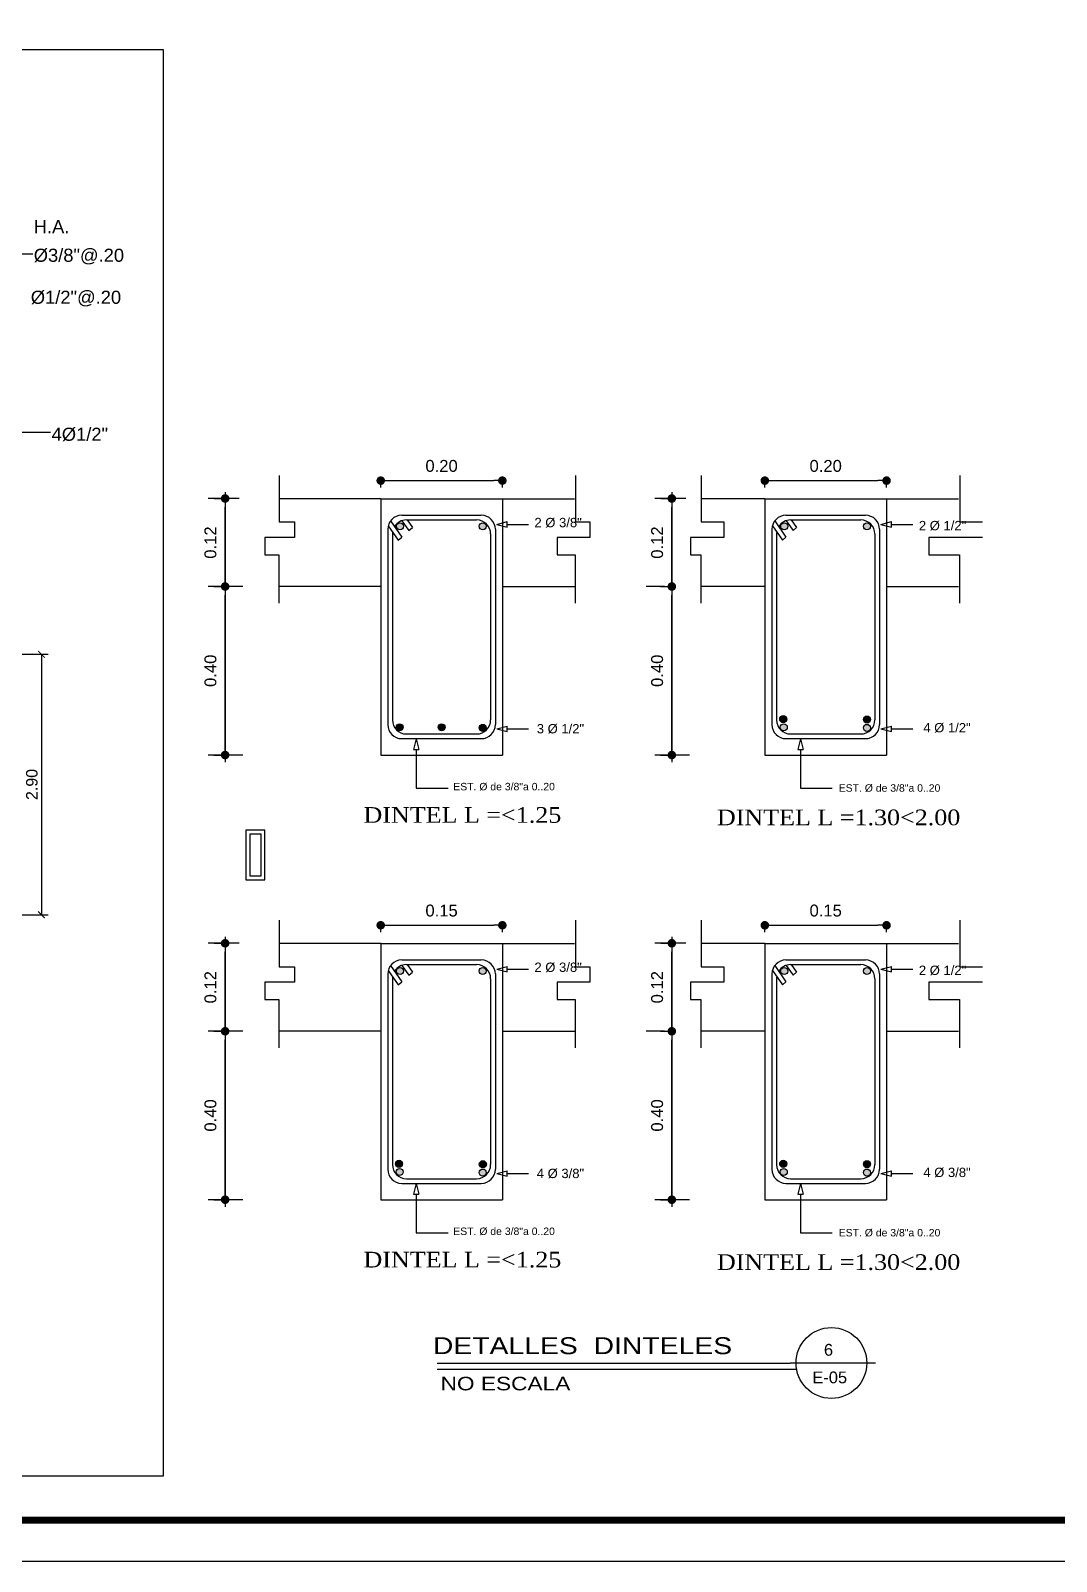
# Model space of a CAD drawing. Header units: feet. Extents: x 317 to 512, y -141 to 162.
# Drawn here: x 424.19 to 434.98, y -90.65 to -74.56 of the extents above; entities that cross this region are included whole.
import ezdxf
from ezdxf.enums import TextEntityAlignment as Align

# ---------------------------------------------------------------- set-up
doc = ezdxf.new("R2010")
doc.units = ezdxf.units.FT
doc.header["$MEASUREMENT"] = 0
doc.linetypes.add('HIDDEN', pattern=[0.375, 0.25, -0.125])
for name, color, linetype in [('00-DINTEL0.2', 98, 'Continuous'), ('DIM', 10, 'Continuous'), ('DINTELES', 1, 'HIDDEN'), ('MARCO', 1, 'Continuous'), ('MURO', 7, 'Continuous'), ('TEXTO', 2, 'Continuous'), ('TEXTOS', 3, 'Continuous'), ('TEXXT', 2, 'Continuous')]:
    doc.layers.add(name, color=color, linetype=linetype)
doc.layers.add('TEXTSANI', color=7, linetype='Continuous', lineweight=35)
doc.styles.add('Arch-Dim', font='arial.ttf', dxfattribs={"width": 0.75, "height": 0.12})
doc.styles.add('DAMIAN', font='arial.ttf', dxfattribs={"height": 0.12})
doc.styles.add('RS80', font='arial.ttf', dxfattribs={"height": 0.1})
doc.styles.get("Standard").update_dxf_attribs({"font": 'arial.ttf'})
doc.styles.add('TNR', font='times.ttf')
doc.dimstyles.new('ENOC', dxfattribs={"dimtxt": 0.125, "dimasz": 0.09, "dimexe": 0.02, "dimexo": 0.12, "dimgap": 0.09, "dimtad": 1, "dimzin": 4, "dimdsep": 46, "dimtxsty": 'Standard', "dimblk": 'DOT', "dimcen": 0.108, "dimclrd": 7, "dimclre": 7, "dimclrt": 7, "dimadec": 0, "dimazin": 0, "dimtfac": 1, "dimtix": 1, "dimtofl": 0, "dimtmove": 0, "dimatfit": 1, "dimldrblk": 'DOT', "dimfxl": 1, "dimtolj": 1, "dimtzin": 0, "dimarcsym": 0})
doc.dimstyles.new('KEILY', dxfattribs={"dimtxt": 0.12, "dimasz": 0.07, "dimexe": 0.07, "dimexo": 0.25, "dimgap": 0.04, "dimtad": 1, "dimzin": 1, "dimdsep": 46, "dimtxsty": 'Standard', "dimblk": 'ARCHTICK', "dimcen": 2.5, "dimclrd": 256, "dimclre": 256, "dimclrt": 7, "dimazin": 0, "dimtfac": 1, "dimtix": 1, "dimtmove": 2, "dimatfit": 1, "dimfxl": 0.35, "dimfxlon": 1, "dimtolj": 1, "dimtzin": 1, "dimarcsym": 0})

# ---------------------------------------------------------------- blocks, each defined once
blk = doc.blocks.new('DOT')
at = {"color": 0, "linetype": 'ByBlock'}
blk.add_line((-0.5, 0), (-1, 0), dxfattribs=at)
at = {"color": 0, "linetype": 'ByBlock', "const_width": 0.5}
blk.add_lwpolyline([(-0.25, 0, 1), (0.25, 0, 1)], format="xyb", close=True, dxfattribs=at)
blk = doc.blocks.new('*D78')
at = {"layer": 'DEFPOINTS', "color": 0, "linetype": 'Continuous', "transparency": 16777216}
for p in [(433.194, -83.968), (431.914, -84.16), (433.194, -84.16)]:
    blk.add_point(p, dxfattribs=at)
at = {"layer": 'MURO', "color": 7, "linetype": 'Continuous', "lineweight": -2, "transparency": 16777216}
for p, q in [((431.914, -84.04), (431.914, -83.948)), ((432.004, -83.968), (433.104, -83.968)), ((433.194, -84.04), (433.194, -83.948))]:
    blk.add_line(p, q, dxfattribs=at)
at = {"layer": 'MURO', "color": 7, "linetype": 'Continuous', "lineweight": -2, "transparency": 16777216, "xscale": 0.09, "yscale": 0.09, "zscale": 0.09, "rotation": 180}
blk.add_blockref('DOT', (431.914, -83.968), dxfattribs=at)
at = {"layer": 'MURO', "color": 7, "linetype": 'Continuous', "lineweight": -2, "transparency": 16777216, "xscale": 0.09, "yscale": 0.09, "zscale": 0.09}
blk.add_blockref('DOT', (433.194, -83.968), dxfattribs=at)
at = {"layer": 'MURO', "color": 7, "linetype": 'Continuous', "transparency": 16777216, "insert": (432.554, -83.814), "char_height": 0.125, "attachment_point": 5}
blk.add_mtext('\\A1;0.15', dxfattribs=at)
blk = doc.blocks.new('_DOT')
at = {"color": 0, "linetype": 'ByBlock'}
blk.add_line((-0.5, 0), (-1, 0), dxfattribs=at)
at = {"color": 0, "linetype": 'ByBlock', "const_width": 0.5}
blk.add_lwpolyline([(-0.25, 0, 1), (0.25, 0, 1)], format="xyb", close=True, dxfattribs=at)
blk = doc.blocks.new('*D79')
at = {"layer": 'DEFPOINTS', "color": 0, "linetype": 'Continuous', "transparency": 16777216}
for p in [(429.154, -83.968), (427.875, -84.16), (429.154, -84.16)]:
    blk.add_point(p, dxfattribs=at)
at = {"layer": 'MURO', "color": 7, "linetype": 'Continuous', "lineweight": -2, "transparency": 16777216}
for p, q in [((427.875, -84.04), (427.875, -83.948)), ((427.965, -83.968), (429.064, -83.968)), ((429.154, -84.04), (429.154, -83.948))]:
    blk.add_line(p, q, dxfattribs=at)
at = {"layer": 'MURO', "color": 7, "linetype": 'Continuous', "lineweight": -2, "transparency": 16777216, "xscale": 0.09, "yscale": 0.09, "zscale": 0.09, "rotation": 180}
blk.add_blockref('DOT', (427.875, -83.968), dxfattribs=at)
at = {"layer": 'MURO', "color": 7, "linetype": 'Continuous', "lineweight": -2, "transparency": 16777216, "xscale": 0.09, "yscale": 0.09, "zscale": 0.09}
blk.add_blockref('DOT', (429.154, -83.968), dxfattribs=at)
at = {"layer": 'MURO', "color": 7, "linetype": 'Continuous', "transparency": 16777216, "insert": (428.515, -83.814), "char_height": 0.125, "attachment_point": 5}
blk.add_mtext('\\A1;0.15', dxfattribs=at)
blk = doc.blocks.new('*D93')
at = {"layer": 'DEFPOINTS', "color": 0, "linetype": 'Continuous', "transparency": 16777216}
for p in [(426.239, -85.082), (426.243, -85.082), (426.239, -86.853)]:
    blk.add_point(p, dxfattribs=at)
at = {"layer": 'MURO', "color": 7, "linetype": 'Continuous', "lineweight": -2, "transparency": 16777216}
for p, q in [((426.123, -85.082), (426.219, -85.082)), ((426.239, -86.763), (426.239, -85.172)), ((426.119, -86.853), (426.219, -86.853))]:
    blk.add_line(p, q, dxfattribs=at)
at = {"layer": 'MURO', "color": 7, "linetype": 'Continuous', "lineweight": -2, "transparency": 16777216, "xscale": 0.09, "yscale": 0.09, "zscale": 0.09}
for p, rotation in [((426.239, -85.082), 90), ((426.239, -86.853), 270)]:
    blk.add_blockref('_DOT', p, dxfattribs=dict(at, rotation=rotation))
at = {"layer": 'MURO', "color": 7, "linetype": 'Continuous', "transparency": 16777216, "insert": (426.085, -85.967), "char_height": 0.125, "attachment_point": 5, "rotation": 90}
blk.add_mtext('\\A1;0.40', dxfattribs=at)
blk = doc.blocks.new('*D94')
at = {"layer": 'DEFPOINTS', "color": 0, "linetype": 'Continuous', "transparency": 16777216}
for p in [(426.239, -84.157), (426.243, -84.157), (426.239, -85.082)]:
    blk.add_point(p, dxfattribs=at)
at = {"layer": 'MURO', "color": 7, "linetype": 'Continuous', "lineweight": -2, "transparency": 16777216}
for p, q in [((426.123, -84.157), (426.219, -84.157)), ((426.239, -84.992), (426.239, -84.247)), ((426.119, -85.082), (426.219, -85.082))]:
    blk.add_line(p, q, dxfattribs=at)
at = {"layer": 'MURO', "color": 7, "linetype": 'Continuous', "lineweight": -2, "transparency": 16777216, "xscale": 0.09, "yscale": 0.09, "zscale": 0.09}
for p, rotation in [((426.239, -84.157), 90), ((426.239, -85.082), 270)]:
    blk.add_blockref('_DOT', p, dxfattribs=dict(at, rotation=rotation))
at = {"layer": 'MURO', "color": 7, "linetype": 'Continuous', "transparency": 16777216, "insert": (426.085, -84.619), "char_height": 0.125, "attachment_point": 5, "rotation": 90}
blk.add_mtext('\\A1;0.12', dxfattribs=at)
blk = doc.blocks.new('*D95')
at = {"layer": 'DEFPOINTS', "color": 0, "linetype": 'Continuous', "transparency": 16777216}
for p in [(430.936, -85.082), (430.94, -85.082), (430.936, -86.853)]:
    blk.add_point(p, dxfattribs=at)
at = {"layer": 'MURO', "color": 7, "linetype": 'Continuous', "lineweight": -2, "transparency": 16777216}
for p, q in [((430.82, -85.082), (430.916, -85.082)), ((430.936, -86.763), (430.936, -85.172)), ((430.816, -86.853), (430.916, -86.853))]:
    blk.add_line(p, q, dxfattribs=at)
at = {"layer": 'MURO', "color": 7, "linetype": 'Continuous', "lineweight": -2, "transparency": 16777216, "xscale": 0.09, "yscale": 0.09, "zscale": 0.09}
for p, rotation in [((430.936, -85.082), 90), ((430.936, -86.853), 270)]:
    blk.add_blockref('_DOT', p, dxfattribs=dict(at, rotation=rotation))
at = {"layer": 'MURO', "color": 7, "linetype": 'Continuous', "transparency": 16777216, "insert": (430.782, -85.967), "char_height": 0.125, "attachment_point": 5, "rotation": 90}
blk.add_mtext('\\A1;0.40', dxfattribs=at)
blk = doc.blocks.new('*D96')
at = {"layer": 'DEFPOINTS', "color": 0, "linetype": 'Continuous', "transparency": 16777216}
for p in [(430.936, -84.157), (430.94, -84.157), (430.936, -85.082)]:
    blk.add_point(p, dxfattribs=at)
at = {"layer": 'MURO', "color": 7, "linetype": 'Continuous', "lineweight": -2, "transparency": 16777216}
for p, q in [((430.82, -84.157), (430.916, -84.157)), ((430.936, -84.992), (430.936, -84.247)), ((430.816, -85.082), (430.916, -85.082))]:
    blk.add_line(p, q, dxfattribs=at)
at = {"layer": 'MURO', "color": 7, "linetype": 'Continuous', "lineweight": -2, "transparency": 16777216, "xscale": 0.09, "yscale": 0.09, "zscale": 0.09}
for p, rotation in [((430.936, -84.157), 90), ((430.936, -85.082), 270)]:
    blk.add_blockref('_DOT', p, dxfattribs=dict(at, rotation=rotation))
at = {"layer": 'MURO', "color": 7, "linetype": 'Continuous', "transparency": 16777216, "insert": (430.782, -84.619), "char_height": 0.125, "attachment_point": 5, "rotation": 90}
blk.add_mtext('\\A1;0.12', dxfattribs=at)
blk = doc.blocks.new('*D138')
at = {"layer": 'DEFPOINTS', "color": 0, "linetype": 'Continuous', "transparency": 16777216}
for p in [(433.194, -79.294), (431.914, -79.486), (433.194, -79.486)]:
    blk.add_point(p, dxfattribs=at)
at = {"layer": 'MURO', "color": 7, "linetype": 'Continuous', "lineweight": -2, "transparency": 16777216}
for p, q in [((431.914, -79.366), (431.914, -79.274)), ((432.004, -79.294), (433.104, -79.294)), ((433.194, -79.366), (433.194, -79.274))]:
    blk.add_line(p, q, dxfattribs=at)
at = {"layer": 'MURO', "color": 7, "linetype": 'Continuous', "lineweight": -2, "transparency": 16777216, "xscale": 0.09, "yscale": 0.09, "zscale": 0.09, "rotation": 180}
blk.add_blockref('DOT', (431.914, -79.294), dxfattribs=at)
at = {"layer": 'MURO', "color": 7, "linetype": 'Continuous', "lineweight": -2, "transparency": 16777216, "xscale": 0.09, "yscale": 0.09, "zscale": 0.09}
blk.add_blockref('DOT', (433.194, -79.294), dxfattribs=at)
at = {"layer": 'MURO', "color": 7, "linetype": 'Continuous', "transparency": 16777216, "insert": (432.554, -79.14), "char_height": 0.125, "attachment_point": 5}
blk.add_mtext('\\A1;0.20', dxfattribs=at)
blk = doc.blocks.new('*D139')
at = {"layer": 'DEFPOINTS', "color": 0, "linetype": 'Continuous', "transparency": 16777216}
for p in [(429.154, -79.294), (427.875, -79.486), (429.154, -79.486)]:
    blk.add_point(p, dxfattribs=at)
at = {"layer": 'MURO', "color": 7, "linetype": 'Continuous', "lineweight": -2, "transparency": 16777216}
for p, q in [((427.875, -79.366), (427.875, -79.274)), ((427.965, -79.294), (429.064, -79.294)), ((429.154, -79.366), (429.154, -79.274))]:
    blk.add_line(p, q, dxfattribs=at)
at = {"layer": 'MURO', "color": 7, "linetype": 'Continuous', "lineweight": -2, "transparency": 16777216, "xscale": 0.09, "yscale": 0.09, "zscale": 0.09, "rotation": 180}
blk.add_blockref('DOT', (427.875, -79.294), dxfattribs=at)
at = {"layer": 'MURO', "color": 7, "linetype": 'Continuous', "lineweight": -2, "transparency": 16777216, "xscale": 0.09, "yscale": 0.09, "zscale": 0.09}
blk.add_blockref('DOT', (429.154, -79.294), dxfattribs=at)
at = {"layer": 'MURO', "color": 7, "linetype": 'Continuous', "transparency": 16777216, "insert": (428.515, -79.14), "char_height": 0.125, "attachment_point": 5}
blk.add_mtext('\\A1;0.20', dxfattribs=at)
blk = doc.blocks.new('*D140')
at = {"layer": 'DEFPOINTS', "color": 0, "linetype": 'Continuous', "transparency": 16777216}
for p in [(426.239, -80.407), (426.243, -80.407), (426.239, -82.179)]:
    blk.add_point(p, dxfattribs=at)
at = {"layer": 'MURO', "color": 7, "linetype": 'Continuous', "lineweight": -2, "transparency": 16777216}
for p, q in [((426.123, -80.407), (426.219, -80.407)), ((426.239, -82.089), (426.239, -80.497)), ((426.119, -82.179), (426.219, -82.179))]:
    blk.add_line(p, q, dxfattribs=at)
at = {"layer": 'MURO', "color": 7, "linetype": 'Continuous', "lineweight": -2, "transparency": 16777216, "xscale": 0.09, "yscale": 0.09, "zscale": 0.09}
for p, rotation in [((426.239, -80.407), 90), ((426.239, -82.179), 270)]:
    blk.add_blockref('_DOT', p, dxfattribs=dict(at, rotation=rotation))
at = {"layer": 'MURO', "color": 7, "linetype": 'Continuous', "transparency": 16777216, "insert": (426.085, -81.293), "char_height": 0.125, "attachment_point": 5, "rotation": 90}
blk.add_mtext('\\A1;0.40', dxfattribs=at)
blk = doc.blocks.new('*D141')
at = {"layer": 'DEFPOINTS', "color": 0, "linetype": 'Continuous', "transparency": 16777216}
for p in [(426.239, -79.482), (426.243, -79.482), (426.239, -80.407)]:
    blk.add_point(p, dxfattribs=at)
at = {"layer": 'MURO', "color": 7, "linetype": 'Continuous', "lineweight": -2, "transparency": 16777216}
for p, q in [((426.123, -79.482), (426.219, -79.482)), ((426.239, -80.317), (426.239, -79.572)), ((426.119, -80.407), (426.219, -80.407))]:
    blk.add_line(p, q, dxfattribs=at)
at = {"layer": 'MURO', "color": 7, "linetype": 'Continuous', "lineweight": -2, "transparency": 16777216, "xscale": 0.09, "yscale": 0.09, "zscale": 0.09}
for p, rotation in [((426.239, -79.482), 90), ((426.239, -80.407), 270)]:
    blk.add_blockref('_DOT', p, dxfattribs=dict(at, rotation=rotation))
at = {"layer": 'MURO', "color": 7, "linetype": 'Continuous', "transparency": 16777216, "insert": (426.085, -79.945), "char_height": 0.125, "attachment_point": 5, "rotation": 90}
blk.add_mtext('\\A1;0.12', dxfattribs=at)
blk = doc.blocks.new('*D142')
at = {"layer": 'DEFPOINTS', "color": 0, "linetype": 'Continuous', "transparency": 16777216}
for p in [(430.936, -80.407), (430.94, -80.407), (430.936, -82.179)]:
    blk.add_point(p, dxfattribs=at)
at = {"layer": 'MURO', "color": 7, "linetype": 'Continuous', "lineweight": -2, "transparency": 16777216}
for p, q in [((430.82, -80.407), (430.916, -80.407)), ((430.936, -82.089), (430.936, -80.497)), ((430.816, -82.179), (430.916, -82.179))]:
    blk.add_line(p, q, dxfattribs=at)
at = {"layer": 'MURO', "color": 7, "linetype": 'Continuous', "lineweight": -2, "transparency": 16777216, "xscale": 0.09, "yscale": 0.09, "zscale": 0.09}
for p, rotation in [((430.936, -80.407), 90), ((430.936, -82.179), 270)]:
    blk.add_blockref('_DOT', p, dxfattribs=dict(at, rotation=rotation))
at = {"layer": 'MURO', "color": 7, "linetype": 'Continuous', "transparency": 16777216, "insert": (430.782, -81.293), "char_height": 0.125, "attachment_point": 5, "rotation": 90}
blk.add_mtext('\\A1;0.40', dxfattribs=at)
blk = doc.blocks.new('*D143')
at = {"layer": 'DEFPOINTS', "color": 0, "linetype": 'Continuous', "transparency": 16777216}
for p in [(430.936, -79.482), (430.94, -79.482), (430.936, -80.407)]:
    blk.add_point(p, dxfattribs=at)
at = {"layer": 'MURO', "color": 7, "linetype": 'Continuous', "lineweight": -2, "transparency": 16777216}
for p, q in [((430.82, -79.482), (430.916, -79.482)), ((430.936, -80.317), (430.936, -79.572)), ((430.816, -80.407), (430.916, -80.407))]:
    blk.add_line(p, q, dxfattribs=at)
at = {"layer": 'MURO', "color": 7, "linetype": 'Continuous', "lineweight": -2, "transparency": 16777216, "xscale": 0.09, "yscale": 0.09, "zscale": 0.09}
for p, rotation in [((430.936, -79.482), 90), ((430.936, -80.407), 270)]:
    blk.add_blockref('_DOT', p, dxfattribs=dict(at, rotation=rotation))
at = {"layer": 'MURO', "color": 7, "linetype": 'Continuous', "transparency": 16777216, "insert": (430.782, -79.945), "char_height": 0.125, "attachment_point": 5, "rotation": 90}
blk.add_mtext('\\A1;0.12', dxfattribs=at)
blk = doc.blocks.new('_ArchTick')
at = {"color": 0, "linetype": 'ByBlock', "const_width": 0.15}
blk.add_lwpolyline([(-0.5, -0.5), (0.5, 0.5)], dxfattribs=at)
blk = doc.blocks.new('*D213')
at = {"layer": 'DEFPOINTS', "color": 0, "transparency": 16777216}
for p in [(423.809, -81.119), (423.809, -83.858), (424.308, -83.858)]:
    blk.add_point(p, dxfattribs=at)
at = {"layer": 'DIM', "lineweight": -2, "transparency": 16777216}
for p, q in [((424.059, -81.119), (424.378, -81.119)), ((424.308, -81.119), (424.308, -83.858)), ((424.059, -83.858), (424.378, -83.858))]:
    blk.add_line(p, q, dxfattribs=at)
at = {"layer": 'DIM', "lineweight": -2, "transparency": 16777216, "xscale": 0.07, "yscale": 0.07, "zscale": 0.07}
for p, rotation in [((424.308, -81.119), 90), ((424.308, -83.858), 270)]:
    blk.add_blockref('_ArchTick', p, dxfattribs=dict(at, rotation=rotation))
at = {"layer": 'DIM', "color": 7, "transparency": 16777216, "insert": (424.207, -82.488), "char_height": 0.12, "attachment_point": 5, "rotation": 90}
blk.add_mtext('\\A1;2.90', dxfattribs=at)

msp = doc.modelspace()

# ---------------------------------------------------------------- hatches: boundary and pattern name
at = {"layer": 'DINTELES'}
h = msp.add_hatch(color=256, dxfattribs=at)
h.paths.add_polyline_path([(428.91091, -79.77438, 1), (428.98471, -79.77438, 1)])
h.paths.add_polyline_path([(428.04124, -79.77438, 1), (428.11504, -79.77438, 1)])
h = msp.add_hatch(color=256, dxfattribs=at)
h.paths.add_polyline_path([(433.02459, -79.77438, 1), (432.95079, -79.77438, 1)])
h.paths.add_polyline_path([(432.08112, -79.77438, 1), (432.15492, -79.77438, 1)])
for points in [[(428.03687, -81.88642, 1), (428.11067, -81.88642, 1)], [(428.47799, -81.88642, 1), (428.5518, -81.88642, 1)], [(428.91091, -81.89296, 1), (428.98471, -81.89296, 1)], [(432.14409, -81.80119, 1), (432.07029, -81.80119, 1)], [(433.02559, -81.8053, 1), (432.95178, -81.8053, 1)], [(428.1042, -86.47561, 1), (428.0304, -86.47561, 1)], [(428.9857, -86.47972, 1), (428.9119, -86.47972, 1)], [(432.14409, -86.47561, 1), (432.07029, -86.47561, 1)], [(433.02559, -86.47972, 1), (432.95178, -86.47972, 1)]]:
    msp.add_hatch(color=256, dxfattribs=at).paths.add_polyline_path(points)
h = msp.add_hatch(color=256, dxfattribs=at)
h.paths.add_polyline_path([(432.95079, -81.89296, 1), (433.02459, -81.89296, 1)])
h.paths.add_polyline_path([(432.07675, -81.88642, 1), (432.15055, -81.88642, 1)])
h = msp.add_hatch(color=256, dxfattribs=at)
h.paths.add_polyline_path([(428.91091, -84.4488, 1), (428.98471, -84.4488, 1)])
h.paths.add_polyline_path([(428.04124, -84.4488, 1), (428.11504, -84.4488, 1)])
h = msp.add_hatch(color=256, dxfattribs=at)
h.paths.add_polyline_path([(433.02459, -84.4488, 1), (432.95079, -84.4488, 1)])
h.paths.add_polyline_path([(432.08112, -84.4488, 1), (432.15492, -84.4488, 1)])
h = msp.add_hatch(color=256, dxfattribs=at)
h.paths.add_polyline_path([(428.91091, -86.56738, 1), (428.98471, -86.56738, 1)])
h.paths.add_polyline_path([(428.03687, -86.56084, 1), (428.11067, -86.56084, 1)])
h = msp.add_hatch(color=256, dxfattribs=at)
h.paths.add_polyline_path([(432.95079, -86.56738, 1), (433.02459, -86.56738, 1)])
h.paths.add_polyline_path([(432.07675, -86.56084, 1), (432.15055, -86.56084, 1)])

# ---------------------------------------------------------------- linework, layer by layer
for p, q in [((429.09433, -79.75351, -9.8065), (429.20549, -79.72514, -9.8065)), ((429.09433, -79.75351, -9.8065), (429.20549, -79.78189, -9.8065)), ((429.20549, -79.78189, -9.8065), (429.20549, -79.72514, -9.8065)), ((429.20549, -79.75351, -9.8065), (429.43064, -79.75351, -9.8065)), ((433.13421, -79.75351, -9.8065), (433.24537, -79.72514, -9.8065)), ((433.13421, -79.75351, -9.8065), (433.24537, -79.78189, -9.8065)), ((433.24537, -79.78189, -9.8065), (433.24537, -79.72514, -9.8065)), ((433.24537, -79.75351, -9.8065), (433.47052, -79.75351, -9.8065)), ((429.09433, -81.90321, -9.8065), (429.20549, -81.87483, -9.8065)), ((429.20549, -81.93158, -9.8065), (429.20549, -81.87483, -9.8065)), ((433.13421, -81.90321, -9.8065), (433.24537, -81.87483, -9.8065)), ((433.24537, -81.93158, -9.8065), (433.24537, -81.87483, -9.8065)), ((428.24887, -82.0084, -9.8065), (428.22049, -82.11956, -9.8065)), ((428.24887, -82.0084, -9.8065), (428.27725, -82.11956, -9.8065)), ((429.09433, -81.90321, -9.8065), (429.20549, -81.93158, -9.8065)), ((429.20549, -81.90321, -9.8065), (429.43064, -81.90321, -9.8065)), ((432.28875, -82.0084, -9.8065), (432.26038, -82.11956, -9.8065)), ((432.28875, -82.0084, -9.8065), (432.31713, -82.11956, -9.8065)), ((433.13421, -81.90321, -9.8065), (433.24537, -81.93158, -9.8065)), ((433.24537, -81.90321, -9.8065), (433.47052, -81.90321, -9.8065)), ((428.22049, -82.11956, -9.8065), (428.27725, -82.11956, -9.8065)), ((428.24887, -82.11956, -9.8065), (428.24887, -82.52739, -9.8065)), ((432.26038, -82.11956, -9.8065), (432.31713, -82.11956, -9.8065)), ((432.28875, -82.11956, -9.8065), (432.28875, -82.52739, -9.8065)), ((429.09433, -84.42793, -9.8065), (429.20549, -84.39956, -9.8065)), ((429.09433, -84.42793, -9.8065), (429.20549, -84.45631, -9.8065)), ((429.20549, -84.45631, -9.8065), (429.20549, -84.39956, -9.8065)), ((429.20549, -84.42793, -9.8065), (429.43064, -84.42793, -9.8065)), ((433.13421, -84.42793, -9.8065), (433.24537, -84.39956, -9.8065)), ((433.13421, -84.42793, -9.8065), (433.24537, -84.45631, -9.8065)), ((433.24537, -84.45631, -9.8065), (433.24537, -84.39956, -9.8065)), ((433.24537, -84.42793, -9.8065), (433.47052, -84.42793, -9.8065)), ((429.09433, -86.57763, -9.8065), (429.20549, -86.54925, -9.8065)), ((429.20549, -86.606, -9.8065), (429.20549, -86.54925, -9.8065)), ((433.13421, -86.57763, -9.8065), (433.24537, -86.54925, -9.8065)), ((433.24537, -86.606, -9.8065), (433.24537, -86.54925, -9.8065)), ((428.24887, -86.68283, -9.8065), (428.22049, -86.79398, -9.8065)), ((428.24887, -86.68283, -9.8065), (428.27725, -86.79398, -9.8065)), ((429.09433, -86.57763, -9.8065), (429.20549, -86.606, -9.8065)), ((429.20549, -86.57763, -9.8065), (429.43064, -86.57763, -9.8065)), ((432.28875, -86.68283, -9.8065), (432.26038, -86.79398, -9.8065)), ((432.28875, -86.68283, -9.8065), (432.31713, -86.79398, -9.8065)), ((433.13421, -86.57763, -9.8065), (433.24537, -86.606, -9.8065)), ((433.24537, -86.57763, -9.8065), (433.47052, -86.57763, -9.8065)), ((428.22049, -86.79398, -9.8065), (428.27725, -86.79398, -9.8065)), ((428.24887, -86.79398, -9.8065), (428.24887, -87.20182, -9.8065)), ((432.26038, -86.79398, -9.8065), (432.31713, -86.79398, -9.8065)), ((432.28875, -86.79398, -9.8065), (432.28875, -87.20182, -9.8065))]:
    msp.add_line(p, q)
at = {"layer": '00-DINTEL0.2'}
for points in [[(426.45702, -83.48869), (426.65702, -83.48869), (426.65702, -82.96869), (426.45702, -82.96869)], [(426.49702, -83.44869), (426.61702, -83.44869), (426.61702, -83.00869), (426.49702, -83.00869)]]:
    msp.add_lwpolyline(points, close=True, dxfattribs=at)
at = {"layer": 'DIM', "ltscale": 0.2}
msp.add_line((424.21563, -76.91428), (423.79272, -76.91428), dxfattribs=at)
at = {"layer": 'DIM', "ltscale": 0.5}
msp.add_line((424.40184, -78.78668), (423.77414, -78.78668), dxfattribs=at)
at = {"layer": 'DIM'}
for p, q in [((426.80883, -79.23921), (426.80883, -79.72864)), ((429.92463, -79.23921), (429.92463, -79.72864)), ((431.24453, -79.23921), (431.24453, -79.72864)), ((433.96452, -79.23921), (433.96452, -79.72864)), ((427.8746, -79.48585, -9.8065), (426.80883, -79.48585, -9.8065)), ((429.15446, -79.48585, -9.8065), (429.91136, -79.48585, -9.8065)), ((431.91448, -79.48585, -9.8065), (431.24453, -79.48585, -9.8065)), ((433.19434, -79.48585, -9.8065), (433.95124, -79.48585, -9.8065)), ((426.80883, -79.72864), (426.96928, -79.72864)), ((426.96928, -79.72864), (426.96928, -79.89178)), ((429.92463, -79.72864), (430.07372, -79.72864)), ((430.07372, -79.72864), (430.07372, -79.89178)), ((431.24453, -79.72864), (431.48466, -79.72864)), ((431.48466, -79.72864), (431.48466, -79.89178)), ((433.96452, -79.72864), (434.20465, -79.72864)), ((426.96928, -79.89178), (426.6561, -79.89178)), ((426.65667, -79.89178), (426.65667, -80.07412)), ((430.07372, -79.89178), (429.72983, -79.89178)), ((429.72983, -79.89178), (429.72983, -80.07412)), ((431.48466, -79.89178), (431.13214, -79.89178)), ((431.13272, -79.89178), (431.13272, -80.07412)), ((434.20465, -79.89178), (433.63793, -79.89178)), ((433.63793, -79.89178), (433.63793, -80.07412)), ((426.6561, -80.07412), (426.80372, -80.07412)), ((426.80372, -80.07412), (426.80372, -80.58174)), ((429.72983, -80.07412), (429.91953, -80.07412)), ((429.91953, -80.07412), (429.91953, -80.58174)), ((431.13214, -80.07412), (431.23942, -80.07412)), ((431.23942, -80.07412), (431.23942, -80.58174)), ((433.63793, -80.07412), (433.95941, -80.07412)), ((433.95941, -80.07412), (433.95941, -80.58174)), ((427.8746, -80.40713, -9.8065), (426.80372, -80.40713, -9.8065)), ((429.15446, -80.40713, -9.8065), (429.91136, -80.40713, -9.8065)), ((431.91448, -80.40713, -9.8065), (431.23942, -80.40713, -9.8065)), ((433.19434, -80.40713, -9.8065), (433.95124, -80.40713, -9.8065)), ((426.80883, -83.91363), (426.80883, -84.40306)), ((429.92463, -83.91363), (429.92463, -84.40306)), ((431.24453, -83.91363), (431.24453, -84.40306)), ((433.96452, -83.91363), (433.96452, -84.40306)), ((427.8746, -84.16028, -9.8065), (426.80883, -84.16028, -9.8065)), ((429.15446, -84.16028, -9.8065), (429.91136, -84.16028, -9.8065)), ((431.91448, -84.16028, -9.8065), (431.24453, -84.16028, -9.8065)), ((433.19434, -84.16028, -9.8065), (433.95124, -84.16028, -9.8065)), ((426.80883, -84.40306), (426.96928, -84.40306)), ((426.96928, -84.40306), (426.96928, -84.5662)), ((429.92463, -84.40306), (430.07372, -84.40306)), ((430.07372, -84.40306), (430.07372, -84.5662)), ((431.24453, -84.40306), (431.48466, -84.40306)), ((431.48466, -84.40306), (431.48466, -84.5662)), ((433.96452, -84.40306), (434.20465, -84.40306)), ((426.96928, -84.5662), (426.6561, -84.5662)), ((426.65667, -84.5662), (426.65667, -84.74854)), ((430.07372, -84.5662), (429.72983, -84.5662)), ((429.72983, -84.5662), (429.72983, -84.74854)), ((431.48466, -84.5662), (431.13214, -84.5662)), ((431.13272, -84.5662), (431.13272, -84.74854)), ((434.20465, -84.5662), (433.63793, -84.5662)), ((433.63793, -84.5662), (433.63793, -84.74854)), ((426.6561, -84.74854), (426.80372, -84.74854)), ((426.80372, -84.74854), (426.80372, -85.25616)), ((429.72983, -84.74854), (429.91953, -84.74854)), ((429.91953, -84.74854), (429.91953, -85.25616)), ((431.13214, -84.74854), (431.23942, -84.74854)), ((431.23942, -84.74854), (431.23942, -85.25616)), ((433.63793, -84.74854), (433.95941, -84.74854)), ((433.95941, -84.74854), (433.95941, -85.25616)), ((427.8746, -85.08155, -9.8065), (426.80372, -85.08155, -9.8065)), ((429.15446, -85.08155, -9.8065), (429.91136, -85.08155, -9.8065)), ((431.91448, -85.08155, -9.8065), (431.23942, -85.08155, -9.8065)), ((433.19434, -85.08155, -9.8065), (433.95124, -85.08155, -9.8065))]:
    msp.add_line(p, q, dxfattribs=at)
at = {"layer": 'DIM', "color": 7, "linetype": 'Continuous', "ltscale": 0.6}
for p, q in [((426.385, -79.48234, -9.8065), (426.06137, -79.48234, -9.8065)), ((426.23856, -79.4165, -9.8065), (426.23856, -80.48036, -9.8065)), ((431.08222, -79.48234, -9.8065), (430.75859, -79.48234, -9.8065)), ((430.93578, -79.4165, -9.8065), (430.93578, -80.48036, -9.8065)), ((427.94872, -79.80566, -9.8065), (427.94872, -81.85876, -9.8065)), ((427.95348, -79.76846, -9.8065), (428.05995, -79.92051, -9.8065)), ((427.9779, -79.71755, -9.8065), (428.09662, -79.88711, -9.8065)), ((428.09632, -79.65806, -9.8065), (428.93273, -79.65806, -9.8065)), ((428.09796, -79.71513, -9.8065), (428.17097, -79.81939, -9.8065)), ((428.14552, -79.70726, -9.8065), (428.88353, -79.70726, -9.8065)), ((428.15252, -79.70726, -9.8065), (428.20764, -79.78598, -9.8065)), ((428.17097, -79.81939, -9.8065), (428.20764, -79.78598, -9.8065)), ((429.08033, -79.80566, -9.8065), (429.08033, -81.85876, -9.8065)), ((431.9886, -79.80566, -9.8065), (431.9886, -81.85876, -9.8065)), ((431.99337, -79.76846, -9.8065), (432.09983, -79.92051, -9.8065)), ((432.01778, -79.71755, -9.8065), (432.13651, -79.88711, -9.8065)), ((432.13621, -79.65806, -9.8065), (432.97261, -79.65806, -9.8065)), ((432.13785, -79.71513, -9.8065), (432.21085, -79.81939, -9.8065)), ((432.18541, -79.70726, -9.8065), (432.92341, -79.70726, -9.8065)), ((432.1924, -79.70726, -9.8065), (432.24752, -79.78598, -9.8065)), ((432.21085, -79.81939, -9.8065), (432.24752, -79.78598, -9.8065)), ((433.12021, -79.80566, -9.8065), (433.12021, -81.85876, -9.8065)), ((427.99792, -79.85486, -9.8065), (427.99792, -81.80956, -9.8065)), ((428.05995, -79.92051, -9.8065), (428.09662, -79.88711, -9.8065)), ((429.03113, -79.85486, -9.8065), (429.03113, -81.80956, -9.8065)), ((432.03781, -79.85486, -9.8065), (432.03781, -81.80956, -9.8065)), ((432.09983, -79.92051, -9.8065), (432.13651, -79.88711, -9.8065)), ((433.07101, -79.85486, -9.8065), (433.07101, -81.80956, -9.8065)), ((426.385, -80.40713, -9.8065), (426.06137, -80.40713, -9.8065)), ((426.42487, -80.40713, -9.8065), (426.06137, -80.40713, -9.8065)), ((426.23856, -80.34129, -9.8065), (426.23856, -82.25179, -9.8065)), ((427.6276, -80.40713, -9.8065), (427.30397, -80.40713, -9.8065)), ((430.8207, -80.40713, -9.8065), (430.66671, -80.40713, -9.8065)), ((430.86058, -80.40713, -9.8065), (430.66671, -80.40713, -9.8065)), ((430.93578, -80.34129, -9.8065), (430.93578, -82.25179, -9.8065)), ((428.09632, -82.00636, -9.8065), (428.93273, -82.00636, -9.8065)), ((428.14552, -81.95716, -9.8065), (428.88353, -81.95716, -9.8065)), ((432.13621, -82.00636, -9.8065), (432.97261, -82.00636, -9.8065)), ((432.18541, -81.95716, -9.8065), (432.92341, -81.95716, -9.8065)), ((426.42487, -82.17856, -9.8065), (426.06137, -82.17856, -9.8065)), ((431.1221, -82.17856, -9.8065), (430.75859, -82.17856, -9.8065)), ((426.23856, -84.09092, -9.8065), (426.23856, -85.15478, -9.8065)), ((430.93578, -84.09092, -9.8065), (430.93578, -85.15478, -9.8065)), ((426.385, -84.15676, -9.8065), (426.06137, -84.15676, -9.8065)), ((431.08222, -84.15676, -9.8065), (430.75859, -84.15676, -9.8065)), ((427.95348, -84.44289, -9.8065), (428.05995, -84.59493, -9.8065)), ((427.9779, -84.39198, -9.8065), (428.09662, -84.56153, -9.8065)), ((428.09632, -84.33248, -9.8065), (428.93273, -84.33248, -9.8065)), ((428.09796, -84.38955, -9.8065), (428.17097, -84.49381, -9.8065)), ((428.14552, -84.38168, -9.8065), (428.88353, -84.38168, -9.8065)), ((428.15252, -84.38168, -9.8065), (428.20764, -84.46041, -9.8065)), ((428.17097, -84.49381, -9.8065), (428.20764, -84.46041, -9.8065)), ((431.99337, -84.44289, -9.8065), (432.09983, -84.59493, -9.8065)), ((432.01778, -84.39198, -9.8065), (432.13651, -84.56153, -9.8065)), ((432.13621, -84.33248, -9.8065), (432.97261, -84.33248, -9.8065)), ((432.13785, -84.38955, -9.8065), (432.21085, -84.49381, -9.8065)), ((432.18541, -84.38168, -9.8065), (432.92341, -84.38168, -9.8065)), ((432.1924, -84.38168, -9.8065), (432.24752, -84.46041, -9.8065)), ((432.21085, -84.49381, -9.8065), (432.24752, -84.46041, -9.8065)), ((427.94872, -84.48008, -9.8065), (427.94872, -86.53318, -9.8065)), ((427.99792, -84.52928, -9.8065), (427.99792, -86.48398, -9.8065)), ((428.05995, -84.59493, -9.8065), (428.09662, -84.56153, -9.8065)), ((429.03113, -84.52928, -9.8065), (429.03113, -86.48398, -9.8065)), ((429.08033, -84.48008, -9.8065), (429.08033, -86.53318, -9.8065)), ((431.9886, -84.48008, -9.8065), (431.9886, -86.53318, -9.8065)), ((432.03781, -84.52928, -9.8065), (432.03781, -86.48398, -9.8065)), ((432.09983, -84.59493, -9.8065), (432.13651, -84.56153, -9.8065)), ((433.07101, -84.52928, -9.8065), (433.07101, -86.48398, -9.8065)), ((433.12021, -84.48008, -9.8065), (433.12021, -86.53318, -9.8065)), ((426.385, -85.08155, -9.8065), (426.06137, -85.08155, -9.8065)), ((426.42487, -85.08155, -9.8065), (426.06137, -85.08155, -9.8065)), ((426.23856, -85.01571, -9.8065), (426.23856, -86.92621, -9.8065)), ((427.6276, -85.08155, -9.8065), (427.30397, -85.08155, -9.8065)), ((430.8207, -85.08155, -9.8065), (430.66671, -85.08155, -9.8065)), ((430.86058, -85.08155, -9.8065), (430.66671, -85.08155, -9.8065)), ((430.93578, -85.01571, -9.8065), (430.93578, -86.92621, -9.8065)), ((428.09632, -86.68078, -9.8065), (428.93273, -86.68078, -9.8065)), ((428.14552, -86.63158, -9.8065), (428.88353, -86.63158, -9.8065)), ((432.13621, -86.68078, -9.8065), (432.97261, -86.68078, -9.8065)), ((432.18541, -86.63158, -9.8065), (432.92341, -86.63158, -9.8065)), ((426.42487, -86.85298, -9.8065), (426.06137, -86.85298, -9.8065)), ((431.1221, -86.85298, -9.8065), (430.75859, -86.85298, -9.8065))]:
    msp.add_line(p, q, dxfattribs=at)
at = {"layer": 'DIM', "color": 6, "linetype": 'Continuous', "ltscale": 0.6}
for p, q in [((427.8746, -79.48585, -9.8065), (427.8746, -82.17856, -9.8065)), ((427.8746, -79.48585, -9.8065), (429.15446, -79.48585, -9.8065)), ((429.15446, -79.48585, -9.8065), (429.15446, -79.60738, -9.8065)), ((429.15446, -79.48585, -9.8065), (429.15446, -82.17856, -9.8065)), ((431.91448, -79.48585, -9.8065), (431.91448, -82.17856, -9.8065)), ((431.91448, -79.48585, -9.8065), (433.19434, -79.48585, -9.8065)), ((433.19434, -79.48585, -9.8065), (433.19434, -82.17856, -9.8065)), ((433.19434, -79.48585, -9.8065), (433.19434, -79.60738, -9.8065)), ((427.8746, -82.17856, -9.8065), (429.15446, -82.17856, -9.8065)), ((427.8746, -82.17856, -9.8065), (429.15446, -82.17856, -9.8065)), ((431.91448, -82.17856, -9.8065), (433.19434, -82.17856, -9.8065)), ((431.91448, -82.17856, -9.8065), (433.19434, -82.17856, -9.8065)), ((427.8746, -84.16028, -9.8065), (427.8746, -86.85298, -9.8065)), ((427.8746, -84.16028, -9.8065), (429.15446, -84.16028, -9.8065)), ((429.15446, -84.16028, -9.8065), (429.15446, -84.2818, -9.8065)), ((429.15446, -84.16028, -9.8065), (429.15446, -86.85298, -9.8065)), ((431.91448, -84.16028, -9.8065), (431.91448, -86.85298, -9.8065)), ((431.91448, -84.16028, -9.8065), (433.19434, -84.16028, -9.8065)), ((433.19434, -84.16028, -9.8065), (433.19434, -86.85298, -9.8065)), ((433.19434, -84.16028, -9.8065), (433.19434, -84.2818, -9.8065)), ((427.8746, -86.85298, -9.8065), (429.15446, -86.85298, -9.8065)), ((427.8746, -86.85298, -9.8065), (429.15446, -86.85298, -9.8065)), ((431.91448, -86.85298, -9.8065), (433.19434, -86.85298, -9.8065)), ((431.91448, -86.85298, -9.8065), (433.19434, -86.85298, -9.8065))]:
    msp.add_line(p, q, dxfattribs=at)
at = {"layer": 'DIM'}
msp.add_lwpolyline([(425.59241, -74.76706), (414.45574, -74.76706), (414.45574, -89.75409), (425.59241, -89.75409)], close=True, dxfattribs=at)
at = {"layer": 'DIM', "color": 5, "linetype": 'Continuous', "ltscale": 0.6}
for centre in [(428.07814, -79.77438, -9.8065), (428.94781, -79.77438, -9.8065), (432.11802, -79.77438, -9.8065), (432.98769, -79.77438, -9.8065), (428.07377, -81.88642, -9.8065), (428.51489, -81.88642, -9.8065), (428.94781, -81.89296, -9.8065), (432.10719, -81.80119, -9.8065), (432.11365, -81.88642, -9.8065), (432.98769, -81.89296, -9.8065), (432.98868, -81.8053, -9.8065), (428.07814, -84.4488, -9.8065), (428.94781, -84.4488, -9.8065), (432.11802, -84.4488, -9.8065), (432.98769, -84.4488, -9.8065), (428.0673, -86.47561, -9.8065), (428.07377, -86.56084, -9.8065), (428.94781, -86.56738, -9.8065), (428.9488, -86.47972, -9.8065), (432.10719, -86.47561, -9.8065), (432.11365, -86.56084, -9.8065), (432.98769, -86.56738, -9.8065), (432.98868, -86.47972, -9.8065)]:
    msp.add_circle(centre, 0.0369, dxfattribs=at)
at = {"layer": 'DIM', "color": 7, "linetype": 'Continuous', "ltscale": 0.6}
for centre, start, end in [((428.09632, -79.80566, -9.8065), 90, 180), ((428.14552, -79.85486, -9.8065), 90, 148.37316), ((428.88353, -79.85486, -9.8065), 0, 90), ((428.93273, -79.80566, -9.8065), 0, 90), ((432.13621, -79.80566, -9.8065), 90, 180), ((432.18541, -79.85486, -9.8065), 90, 148.37316), ((432.92341, -79.85486, -9.8065), 0, 90), ((432.97261, -79.80566, -9.8065), 0, 90), ((428.14552, -79.85486, -9.8065), 171.890692, 180), ((432.18541, -79.85486, -9.8065), 171.890692, 180), ((428.09632, -81.85876, -9.8065), 180, 270), ((428.14552, -81.80956, -9.8065), 180, 270), ((428.88353, -81.80956, -9.8065), 270, 0), ((428.93273, -81.85876, -9.8065), 270, 0), ((432.13621, -81.85876, -9.8065), 180, 270), ((432.18541, -81.80956, -9.8065), 180, 270), ((432.92341, -81.80956, -9.8065), 270, 0), ((432.97261, -81.85876, -9.8065), 270, 0), ((428.09632, -84.48008, -9.8065), 90, 180), ((428.14552, -84.52928, -9.8065), 90, 148.37316), ((428.88353, -84.52928, -9.8065), 0, 90), ((428.93273, -84.48008, -9.8065), 0, 90), ((432.13621, -84.48008, -9.8065), 90, 180), ((432.18541, -84.52928, -9.8065), 90, 148.37316), ((432.92341, -84.52928, -9.8065), 0, 90), ((432.97261, -84.48008, -9.8065), 0, 90), ((428.14552, -84.52928, -9.8065), 171.890692, 180), ((432.18541, -84.52928, -9.8065), 171.890692, 180), ((428.09632, -86.53318, -9.8065), 180, 270), ((428.14552, -86.48398, -9.8065), 180, 270), ((428.88353, -86.48398, -9.8065), 270, 0), ((428.93273, -86.53318, -9.8065), 270, 0), ((432.13621, -86.53318, -9.8065), 180, 270), ((432.18541, -86.48398, -9.8065), 180, 270), ((432.92341, -86.48398, -9.8065), 270, 0), ((432.97261, -86.53318, -9.8065), 270, 0)]:
    msp.add_arc(centre, 0.1476, start, end, dxfattribs=at)
at = {"layer": 'MARCO'}
msp.add_lwpolyline([(387.97006, -48.65447), (452.47006, -48.65447), (452.47006, -90.65447), (387.97006, -90.65447)], close=True, dxfattribs=at)
at = {"layer": 'MARCO', "const_width": 0.075}
msp.add_lwpolyline([(445.29759, -49.0885), (388.40409, -49.0885), (388.40409, -90.22044), (445.29759, -90.22044)], close=True, dxfattribs=at)
at = {"layer": 'MURO', "color": 7, "linetype": 'Continuous'}
for p, q in [((427.8746, -79.48585, -9.8065), (427.8746, -79.59891, -9.8065)), ((428.24887, -82.52739, -9.8065), (428.58276, -82.52739, -9.8065)), ((432.28875, -82.52739, -9.8065), (432.62264, -82.52739, -9.8065)), ((427.8746, -84.16028, -9.8065), (427.8746, -84.27333, -9.8065)), ((428.24887, -87.20182, -9.8065), (428.58276, -87.20182, -9.8065)), ((432.28875, -87.20182, -9.8065), (432.62264, -87.20182, -9.8065))]:
    msp.add_line(p, q, dxfattribs=at)
at = {"layer": 'TEXXT', "color": 4}
for p in [(428.46708, -88.56915), (433.0794, -88.56915)]:
    msp.add_line(p, (432.18046, -88.56915), dxfattribs=at)
at = {"layer": 'TEXXT', "color": 3}
msp.add_line((428.46708, -88.63305), (432.25294, -88.63305), dxfattribs=at)
at = {"layer": 'TEXXT', "color": 4}
msp.add_circle((432.61393, -88.56915), 0.37208, dxfattribs=at)

# ---------------------------------------------------------------- texts
at = {"layer": 'DIM', "style": 'RS80'}
for s, height, p in [('2 %%C 3/8"', 0.098076, (429.49151, -79.78368, -9.8065)), ('2 %%C 1/2"', 0.098076, (433.5339, -79.81565, -9.8065)), ('3 %%C 1/2"', 0.098076, (429.51598, -81.95096, -9.8065)), ('4 %%C 1/2"', 0.098076, (433.58091, -81.94004, -9.8065)), (' EST. %%C de 3/8"a 0..20', 0.0784605, (428.60753, -82.54937, -9.8065)), (' EST. %%C de 3/8"a 0..20', 0.0784605, (432.66075, -82.56406, -9.8065)), ('2 %%C 3/8"', 0.098076, (429.49151, -84.4581, -9.8065)), ('2 %%C 1/2"', 0.098076, (433.5339, -84.49007, -9.8065)), ('4 %%C 3/8"', 0.098076, (429.51598, -86.62538, -9.8065)), ('4 %%C 3/8"', 0.098076, (433.58091, -86.61446, -9.8065)), (' EST. %%C de 3/8"a 0..20', 0.0784605, (428.60753, -87.22379, -9.8065)), (' EST. %%C de 3/8"a 0..20', 0.0784605, (432.66075, -87.23848, -9.8065))]:
    msp.add_text(s, height=height, dxfattribs=at).set_placement(p)
at = {"layer": 'TEXTO', "color": 7, "style": 'TNR', "width": 1.1}
for s, p in [('DINTEL L =<1.25', (427.69396, -82.89062, -9.8065)), ('DINTEL L =1.30<2.00', (431.41033, -82.91662, -9.8065)), ('DINTEL L =<1.25', (427.69396, -87.56504, -9.8065)), ('DINTEL L =1.30<2.00', (431.41033, -87.59104, -9.8065))]:
    msp.add_text(s, height=0.164767, dxfattribs=at).set_placement(p)
at = {"layer": 'TEXTOS', "color": 7, "style": 'DAMIAN', "width": 1.2}
for s, height, p in [('DETALLES  DINTELES', 0.1778112, (428.42348, -88.47613)), (' NO ESCALA', 0.142249, (428.43794, -88.85647))]:
    msp.add_text(s, height=height, dxfattribs=at).set_placement(p)
at = {"layer": 'TEXTSANI', "ltscale": 0.05, "style": 'Arch-Dim'}
for s, height, p in [('H.A.', 0.137959, (424.22663, -76.69292)), ('%%C3/8"@.20', 0.1379592, (424.22663, -76.99384)), ('%%C1/2"@.20', 0.1379592, (424.19568, -77.43546)), ('4%%C1/2"', 0.137959, (424.41462, -78.87544, 0.07586))]:
    msp.add_text(s, height=height, dxfattribs=at).set_placement(p)
at = {"layer": 'TEXXT', "style": 'DAMIAN'}
for s, height, p in [('6', 0.12383, (432.58357, -88.49238)), ('E-05', 0.123833, (432.59638, -88.78241))]:
    msp.add_text(s, height=height, dxfattribs=at).set_placement(p, align=Align.CENTER)

# ---------------------------------------------------------------- dimensions: what is measured, and where the dimension line sits
at = {"layer": 'DIM'}
dim = msp.add_linear_dim(base=(424.30794, -83.85775), p1=(423.8093, -81.11902), p2=(423.8093, -83.85775), angle=90, text='2.90', dimstyle='KEILY', override={"dimfxl": 0.3}, dxfattribs=at)
dim.commit()
dim.dimension.update_dxf_attribs({"geometry": '*D213', "text_midpoint": (424.20667, -82.48838)})
at = {"layer": 'MURO', "color": 7, "linetype": 'Continuous'}
for base, p1, p2, text, picture, middle in [((429.15446, -79.29385, -9.8065), (427.8746, -79.48585, -9.8065), (429.15446, -79.48585, -9.8065), '0.20', '*D139', (428.51453, -79.14003, -9.8065)), ((433.19434, -79.29385, -9.8065), (431.91448, -79.48585, -9.8065), (433.19434, -79.48585, -9.8065), '0.20', '*D138', (432.55441, -79.14003, -9.8065)), ((429.15446, -83.96827, -9.8065), (427.8746, -84.16028, -9.8065), (429.15446, -84.16028, -9.8065), '0.15', '*D79', (428.51453, -83.81445, -9.8065)), ((433.19434, -83.96827, -9.8065), (431.91448, -84.16028, -9.8065), (433.19434, -84.16028, -9.8065), '0.15', '*D78', (432.55441, -83.81445, -9.8065))]:
    dim = msp.add_linear_dim(base=base, p1=p1, p2=p2, text=text, dimstyle='ENOC', override={"dimblk": 'DOT'}, dxfattribs=at)
    dim.commit()
    dim.dimension.update_dxf_attribs({"geometry": picture, "text_midpoint": middle})
for base, p1, p2, text, picture, middle in [((426.23856, -79.48234, -9.8065), (426.23856, -80.40713, -9.8065), (426.24312, -79.48234, -9.8065), '0.12', '*D141', (426.08474, -79.94473, -9.8065)), ((430.93578, -79.48234, -9.8065), (430.93578, -80.40713, -9.8065), (430.94035, -79.48234, -9.8065), '0.12', '*D143', (430.78196, -79.94473, -9.8065)), ((426.23856, -80.40713, -9.8065), (426.23856, -82.17856, -9.8065), (426.24312, -80.40713, -9.8065), '0.40', '*D140', (426.08474, -81.29284, -9.8065)), ((430.93578, -80.40713, -9.8065), (430.93578, -82.17856, -9.8065), (430.94035, -80.40713, -9.8065), '0.40', '*D142', (430.78196, -81.29284, -9.8065)), ((426.23856, -84.15676, -9.8065), (426.23856, -85.08155, -9.8065), (426.24312, -84.15676, -9.8065), '0.12', '*D94', (426.08474, -84.61916, -9.8065)), ((430.93578, -84.15676, -9.8065), (430.93578, -85.08155, -9.8065), (430.94035, -84.15676, -9.8065), '0.12', '*D96', (430.78196, -84.61916, -9.8065)), ((426.23856, -85.08155, -9.8065), (426.23856, -86.85298, -9.8065), (426.24312, -85.08155, -9.8065), '0.40', '*D93', (426.08474, -85.96727, -9.8065)), ((430.93578, -85.08155, -9.8065), (430.93578, -86.85298, -9.8065), (430.94035, -85.08155, -9.8065), '0.40', '*D95', (430.78196, -85.96727, -9.8065))]:
    dim = msp.add_linear_dim(base=base, p1=p1, p2=p2, angle=90, text=text, dimstyle='ENOC', dxfattribs=at)
    dim.commit()
    dim.dimension.update_dxf_attribs({"geometry": picture, "text_midpoint": middle})

doc.saveas('drawing.dxf')
